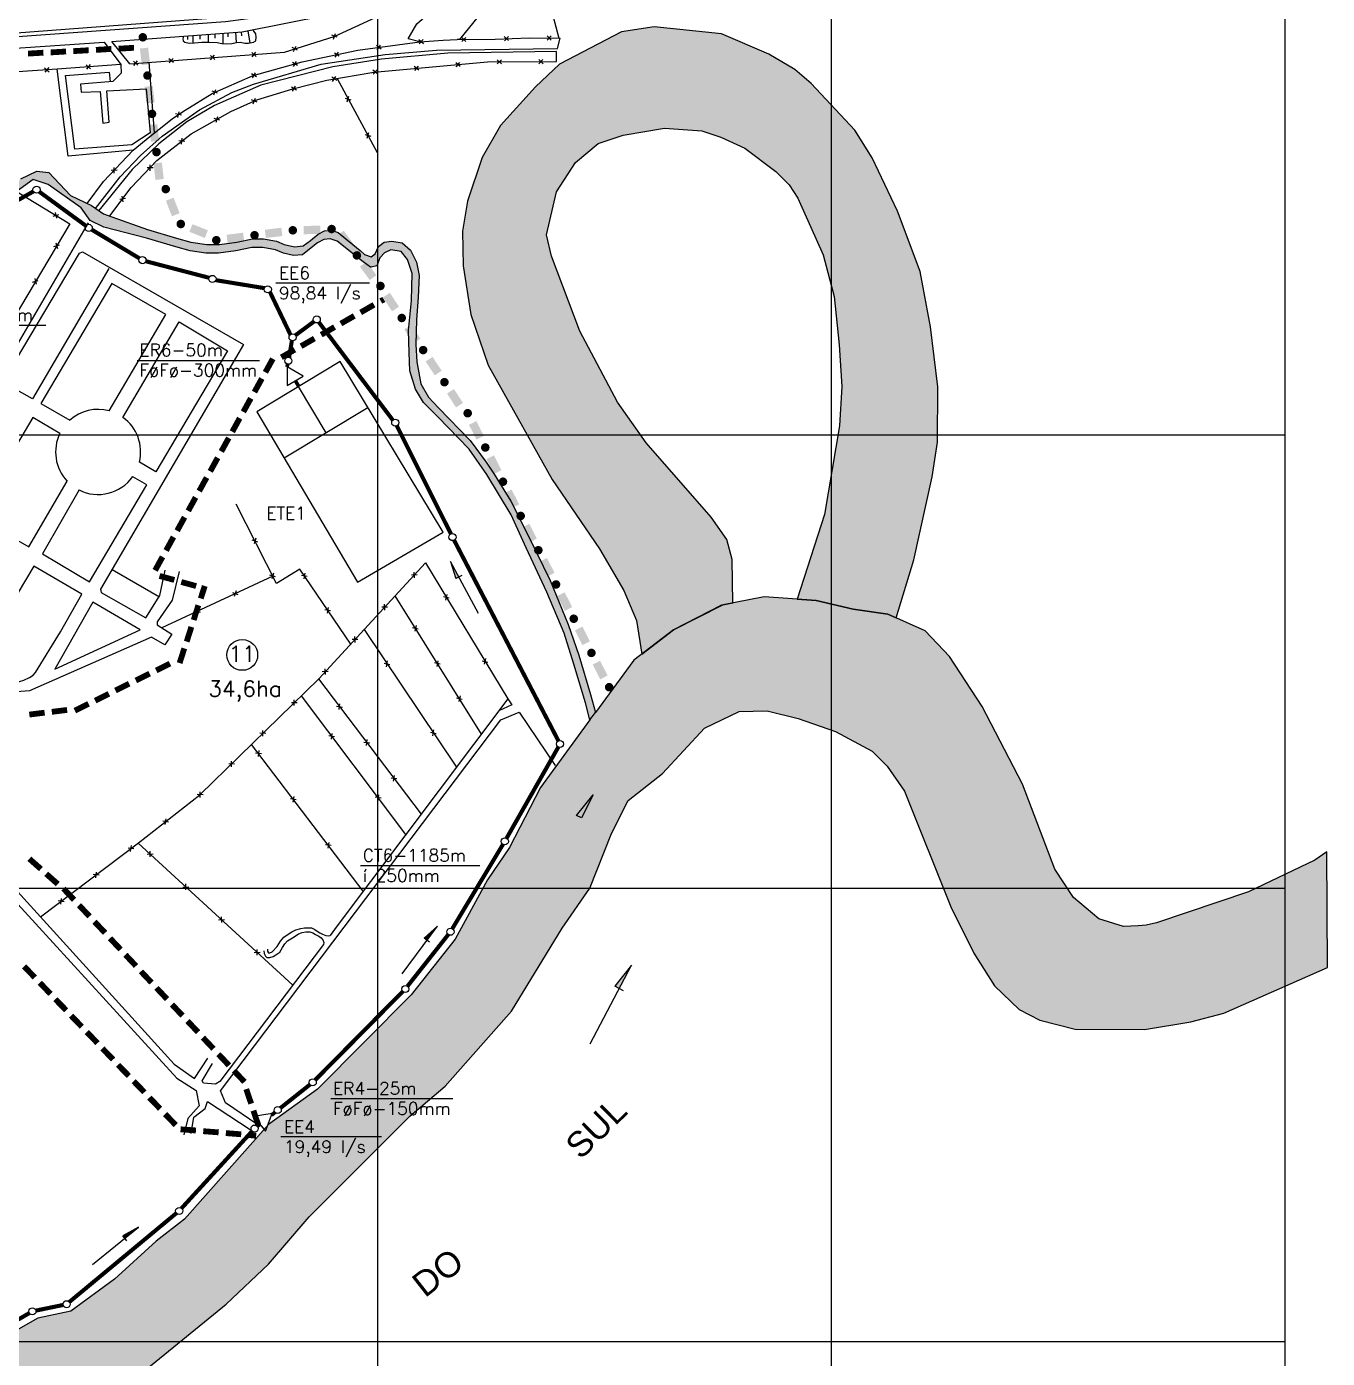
# Model space of a CAD drawing. Extents: x 538220 to 547168, y 7509776 to 7514528.
# Drawn here: x 545613 to 547047, y 7511482 to 7512950 of the extents above; entities that cross this region are included whole.
import ezdxf
from ezdxf.enums import TextEntityAlignment as Align

# ---------------------------------------------------------------- set-up
doc = ezdxf.new("R2010")
doc.units = 0
doc.header["$LTSCALE"] = 50
doc.header["$MEASUREMENT"] = 0
for name, color, linetype in [('ESTACAO', 5, 'CONTINUOUS'), ('HATCH', 4, 'CONTINUOUS'), ('LIMITE', 7, 'CONTINUOUS'), ('LIMITE-BACIA', 3, 'CONTINUOUS'), ('LIMITE-PROJETO', 1, 'CONTINUOUS'), ('MALHA', 9, 'CONTINUOUS'), ('RIO', 4, 'CONTINUOUS'), ('RODOVIA', 1, 'CONTINUOUS'), ('RUA', 7, 'CONTINUOUS'), ('TERRENO', 7, 'CONTINUOUS'), ('TEXTO', 5, 'CONTINUOUS'), ('TEXTO2', 5, 'CONTINUOUS')]:
    doc.layers.add(name, color=color, linetype=linetype)
doc.styles.add('ARIAL', font='ARIAL.TTF')
doc.styles.get("Standard").update_dxf_attribs({"font": 'ROMANSBR.SHX'})

# ---------------------------------------------------------------- blocks, each defined once
blk = doc.blocks.new('G2')
at = {"layer": 'LIMITE-BACIA'}
blk.add_solid([(-8.5, -3.3), (-8.5, 3.1), (8.5, -3.2), (8.5, 3.2)], dxfattribs=at)
blk = doc.blocks.new('R2')
at = {"layer": 'LIMITE-PROJETO', "const_width": 4.67}
blk.add_lwpolyline([(-18.8, 0.2, 1), (-23.5, 0.2, 1)], format="xyb", close=True, dxfattribs=at)
at = {"layer": 'LIMITE-PROJETO'}
blk.add_solid([(9.2, 4.6), (9.2, -4.6), (-9.1, 4.7), (-9.2, -4.4)], dxfattribs=at)
blk = doc.blocks.new('X')
at = {"layer": 'LIMITE'}
for p, q in [((-0.018, -0.018), (0.018, 0.018)), ((0.018, -0.018), (-0.018, 0.018))]:
    blk.add_line(p, q, dxfattribs=at)

msp = doc.modelspace()

# ---------------------------------------------------------------- hatches: boundary and pattern name
at = {"layer": 'HATCH'}
h = msp.add_hatch(color=256, dxfattribs=at)
h.paths.add_polyline_path([(546611.5, 7512453.6), (546617.3, 7512491.7), (546617.3, 7512500), (546507.7, 7512500), (546500, 7512454.6), (546500, 7512313.3), (546524.3, 7512307.5), (546562.4, 7512302.1), (546571.5, 7512298.1), (546591.3, 7512362.1)])
h.paths.add_polyline_path([(546609.4, 7512619), (546598, 7512680.1), (546573.1, 7512746.5), (546545.1, 7512805.2), (546525.9, 7512835.9), (546500, 7512863.5), (546500, 7512664.9), (546503.2, 7512652.4), (546508.8, 7512599), (546511.8, 7512553.1), (546509.3, 7512509.9), (546507.7, 7512500), (546617.3, 7512500), (546617.4, 7512552.7)])
h.paths.add_polyline_path([(546431.1, 7512919.7), (546379, 7512942.2), (546304.7, 7512949.6), (546268.8, 7512944.3), (546200.4, 7512908.6), (546173.9, 7512883.6), (546135.4, 7512841.1), (546115.4, 7512805.5), (546099.1, 7512757.4), (546093.7, 7512724.3), (546094.3, 7512686.2), (546102.8, 7512632.7), (546121.8, 7512576.6), (546164.8, 7512500), (546289.7, 7512500), (546264.3, 7512535.8), (546222.9, 7512614.2), (546191.6, 7512697), (546186.3, 7512720.4), (546197.2, 7512767.7), (546218.2, 7512800.1), (546243.2, 7512821), (546270.6, 7512830.2), (546316.4, 7512838.1), (546357.3, 7512835), (546378.3, 7512828.1), (546404.8, 7512815.8), (546439, 7512790.3), (546453.7, 7512775.4), (546463.3, 7512760.7), (546491.3, 7512698.3), (546500, 7512664.9), (546500, 7512863.5), (546477.8, 7512887.2), (546460.1, 7512902.8)])
h.paths.add_polyline_path([(546367.8, 7512409.2), (546295.9, 7512491.2), (546289.7, 7512500), (546164.8, 7512500), (546192.5, 7512450.5), (546244.5, 7512374.2), (546271.3, 7512328.2), (546285.4, 7512295), (546291.1, 7512257.9), (546326.1, 7512284.9), (546379, 7512312), (546391.4, 7512314.5), (546390.9, 7512362.5), (546385, 7512384.3)])
h = msp.add_hatch(color=256, dxfattribs=at)
h.paths.add_polyline_path([(545039.3, 7512622.6), (545031.2, 7512616.3), (545023.5, 7512606.2), (545013.1, 7512592.3), (545015.7, 7512588.7), (545024.3, 7512598.9), (545038, 7512613.3), (545044.9, 7512621.7), (545052.1, 7512628.9), (545060.3, 7512634.3), (545065.8, 7512638.1), (545069.8, 7512639.6), (545069.1, 7512642.7), (545059, 7512639.4), (545054.8, 7512636.9), (545047.5, 7512630.6)])
h.paths.add_polyline_path([(545223.3, 7512676.5), (545201.9, 7512667.3), (545171.3, 7512658.7), (545094.2, 7512647), (545079.5, 7512644.1), (545080.5, 7512639.9), (545084.2, 7512641.8), (545098.6, 7512644.5), (545117.8, 7512646.4), (545132.3, 7512649.6), (545142.4, 7512651.2), (545161.2, 7512654.2), (545176.2, 7512656), (545192.1, 7512660.8), (545207.7, 7512665.7), (545279.3, 7512692.2), (545291.1, 7512686.1), (545296.6, 7512677.8), (545298.7, 7512662.6), (545296.4, 7512654.7), (545298.9, 7512649.6), (545328.3, 7512634.5), (545342.7, 7512622.2), (545355, 7512616.6), (545375.2, 7512613.1), (545423.7, 7512614.7), (545451.8, 7512620.3), (545480, 7512635.3), (545515.8, 7512672), (545590.7, 7512760.1), (545620.1, 7512781.4), (545636.6, 7512775.9), (545673.3, 7512750.1), (545683.2, 7512736.2), (545698.1, 7512728.7), (545745.2, 7512716.8), (545777.5, 7512707.2), (545793.2, 7512702.9), (545810.6, 7512700.3), (545824.6, 7512700.3), (545843.8, 7512702.9), (545861.2, 7512706.4), (545873.4, 7512706.4), (545887.4, 7512703.8), (545896.1, 7512700.3), (545907.4, 7512697.7), (545917, 7512698.5), (545924.9, 7512704.6), (545933.6, 7512711.6), (545940.6, 7512715.1), (545947.6, 7512716), (545955.4, 7512713.3), (545964.1, 7512706.4), (545972, 7512700.3), (545984.2, 7512690.7), (545992, 7512684.6), (545992.9, 7512684.6), (545999, 7512686.3), (546002.3, 7512694.9), (546007.6, 7512700.7), (546014.7, 7512703.8), (546026, 7512702), (546033, 7512693.3), (546038.2, 7512677.6), (546037.4, 7512648), (546033.9, 7512614.9), (546034.8, 7512590.5), (546035.6, 7512570.4), (546041.7, 7512550.4), (546050.5, 7512535.6), (546066.2, 7512519.9), (546085.6, 7512500), (546095.8, 7512500), (546067, 7512529.5), (546056, 7512541.4), (546047.5, 7512556), (546043.2, 7512580.5), (546042.2, 7512599.3), (546042.9, 7512626.7), (546044.7, 7512651.6), (546045.7, 7512675.6), (546042.7, 7512690.2), (546036.3, 7512703.6), (546026.9, 7512711.6), (546015.6, 7512713.3), (546007.2, 7512712.4), (546000.8, 7512707.5), (545997.3, 7512699.6), (545992.7, 7512696.2), (545985.6, 7512698.9), (545980.9, 7512703), (545972.8, 7512709.9), (545965, 7512716), (545956.3, 7512722.9), (545948.4, 7512725.5), (545941.5, 7512724.7), (545934.5, 7512721.2), (545925.8, 7512714.2), (545917.9, 7512708.1), (545908.3, 7512707.2), (545897, 7512709.9), (545888.3, 7512713.3), (545874.3, 7512716), (545862.1, 7512716), (545844.6, 7512712.5), (545825.5, 7512709.9), (545811.5, 7512709.9), (545794.1, 7512712.5), (545778.4, 7512716.8), (545746.1, 7512726.4), (545706.9, 7512740.4), (545697.7, 7512743.6), (545684.5, 7512752.9), (545661.2, 7512763.8), (545637.6, 7512789.1), (545624.2, 7512790.7), (545606.7, 7512782.1), (545498.2, 7512659.9), (545471.6, 7512636), (545442.6, 7512625), (545397.5, 7512617.9), (545374.6, 7512618.5), (545354.2, 7512622.4), (545326.1, 7512642.6), (545303.1, 7512648.9), (545299.9, 7512662.3), (545303.3, 7512669), (545301.8, 7512683), (545285.2, 7512695.1), (545262.4, 7512692.8)])
for points in [[(546229.2, 7512204.4), (546234.1, 7512185.5), (546240.2, 7512193.8), (546234.6, 7512213.6), (546221.8, 7512257), (546210.1, 7512290.7), (546190.2, 7512339.1), (546166.7, 7512387.4), (546146.8, 7512426.9), (546128.3, 7512456.4), (546119.7, 7512469.9), (546101.9, 7512493.7), (546095.8, 7512500), (546085.6, 7512500), (546101, 7512484.1), (546120.2, 7512456.3), (546147.3, 7512411.8), (546163.8, 7512375.2), (546186.5, 7512326.4), (546205.7, 7512281.1), (546216.1, 7512247.1)], [(546500, 7512454.6), (546492.8, 7512411.9), (546462.5, 7512318.7), (546483.6, 7512317.2), (546500, 7512313.3)], [(546237.6, 7512103), (546219.4, 7512080.1), (546224.7, 7512077.6)], [(546968.7, 7512000), (547000, 7512000), (547000, 7512014.9)]]:
    msp.add_hatch(color=256, dxfattribs=at).paths.add_polyline_path(points)
h = msp.add_hatch(color=256, dxfattribs=at)
h.paths.add_polyline_path([(547046.3, 7512040.1), (547033.1, 7512030.7), (547000, 7512014.9), (547000, 7511891.7), (547047, 7511912.5)])
h.paths.add_polyline_path([(547000, 7512000), (546968.7, 7512000), (546959.9, 7511995.8), (546858.7, 7511961.8), (546847.4, 7511959.1), (546838.3, 7511958.6), (546822.2, 7511957.9), (546795.1, 7511966.1), (546767.3, 7511989.7), (546760.5, 7512000), (546623.7, 7512000), (546632, 7511979.3), (546657.4, 7511928.2), (546680, 7511892.4), (546707.3, 7511866.2), (546730.2, 7511854.3), (546769.1, 7511844.6), (546845.5, 7511844), (546896.4, 7511852.6), (546932.8, 7511862.1), (547000, 7511891.7)])
h.paths.add_polyline_path([(546711, 7512114.8), (546666.6, 7512200.4), (546630.3, 7512255.4), (546603.7, 7512283.7), (546562.4, 7512302.1), (546524.3, 7512307.5), (546500, 7512313.3), (546500, 7512174.4), (546504.6, 7512172.8), (546545.1, 7512150.9), (546561.9, 7512134.6), (546580.8, 7512106.9), (546623.7, 7512000), (546760.5, 7512000), (546746.7, 7512020.8)])
h.paths.add_polyline_path([(546500, 7512313.3), (546483.6, 7512317.2), (546426, 7512321.3), (546380.6, 7512312.3), (546326.1, 7512284.9), (546282.6, 7512251.3), (546240.2, 7512193.8), (546234.1, 7512185.5), (546179.5, 7512111.1), (546145.2, 7512045), (546121, 7512009.2), (546116, 7512000), (546233.7, 7512000), (546233.8, 7512000), (546257.7, 7512060.3), (546276.3, 7512096.7), (546314.2, 7512126.3), (546360.4, 7512176.5), (546398.5, 7512194.7), (546429.4, 7512195.7), (546463.5, 7512187.1), (546500, 7512174.4)])
h.paths.add_polyline_path([(546237.8, 7512103.3), (546224.4, 7512077.6), (546219.5, 7512080.2)], flags=16)
h.paths.add_polyline_path([(546203.5, 7511955.9), (546233.7, 7512000), (546116, 7512000), (546085.5, 7511943.7), (546037, 7511882.2), (546000, 7511845), (546000, 7511767.9), (546058.3, 7511767.9), (546074.6, 7511781.7), (546147.6, 7511864.4)])
h.paths.add_polyline_path([(546000, 7511713.1), (546000, 7511845), (545933.7, 7511778.3), (545879.8, 7511739.3), (545878.5, 7511737.8), (545876.4, 7511732.2), (545875, 7511733.9), (545787, 7511635.1), (545755.9, 7511610.9), (545709.7, 7511568.7), (545661.6, 7511533.6), (545625.2, 7511525.9), (545580, 7511500), (545782.6, 7511500), (545833, 7511541.2), (545879.6, 7511585.3), (545924.5, 7511637.6)])
h.paths.add_polyline_path([(545669.9, 7511412.1), (545682.8, 7511425.7), (545745.5, 7511469.8), (545782.6, 7511500), (545580, 7511500), (545500, 7511454.1), (545500, 7511263), (545509.4, 7511271), (545567.6, 7511328.3)])
h.paths.add_polyline_path([(545471.4, 7511238.7), (545500, 7511263), (545500, 7511454.1), (545457.7, 7511429.9), (545390.2, 7511366.5), (545315.3, 7511306.4), (545257.7, 7511284), (545125.1, 7511252.3), (545075.1, 7511232.5), (545000, 7511198), (545000, 7511033.7), (545062, 7511048.1), (545108, 7511066.8), (545187.6, 7511107.8), (545231, 7511134.6), (545313.3, 7511169.7), (545378.5, 7511180), (545392.8, 7511184.7), (545422.4, 7511202.6)])
h.paths.add_polyline_path([(545340.5, 7511267.9), (545338, 7511264.3), (545332, 7511260.3), (545325.7, 7511257), (545315, 7511253.3), (545302.9, 7511249.8), (545294.1, 7511245.5), (545278.7, 7511238.3), (545255.6, 7511227.5), (545236.8, 7511218.5), (545182.7, 7511188.4), (545137.6, 7511173.7), (545107.9, 7511169), (545094.3, 7511168.1), (545072.9, 7511161.7), (545065.7, 7511159.2), (545060.1, 7511158.6), (545056.8, 7511159.3), (545056.9, 7511164.9), (545057.8, 7511168.9), (545060.7, 7511173.6), (545065.7, 7511178), (545078.4, 7511189.2), (545106, 7511201.2), (545174.5, 7511221.9), (545265.4, 7511243.1), (545284.9, 7511249.5), (545302.1, 7511258.3), (545320.8, 7511269.4), (545337.3, 7511274), (545341.5, 7511272.6)], flags=16)
h.paths.add_polyline_path([(545000, 7511198), (544984.3, 7511190.8), (544910.2, 7511150.6), (544864.2, 7511137), (544820.8, 7511118.3), (544695.6, 7511047.2), (544667.5, 7511035.5), (544601.2, 7511017.8), (544571.4, 7511000), (544825.5, 7511000), (544889.9, 7511027.5), (544993.2, 7511032.1), (545000, 7511033.7)])
h.paths.add_polyline_path([(545946, 7511768.7), (546016.9, 7511768.7), (546016.9, 7511789.7), (545946, 7511789.7)], flags=9)
h.paths.add_polyline_path([(546052.6, 7511810.8), (546113.7, 7511871.1), (546083.7, 7511901.5), (546022.6, 7511841.1)], flags=24)
h.paths.add_polyline_path([(545945.8, 7511745.6), (546044.8, 7511745.6), (546044.8, 7511767.6), (545945.8, 7511767.6)], flags=9)
h.paths.add_polyline_path([(545892.4, 7511701.2), (545962.6, 7511701.2), (545962.6, 7511726.1), (545892.4, 7511726.1)], flags=24)
h.paths.add_polyline_path([(545892, 7511726.7), (545926.5, 7511726.7), (545926.5, 7511747.3), (545892, 7511747.3)], flags=24)
h.paths.add_polyline_path([(545824.6, 7511588.4), (545881.3, 7511632.8), (545854.9, 7511666.4), (545798.3, 7511622)], flags=24)
h.paths.add_polyline_path([(545573.9, 7511376.4), (545722.4, 7511487.7), (545691.5, 7511529), (545542.9, 7511417.7)], flags=9)
h.paths.add_polyline_path([(545406.2, 7511246.8), (545471.8, 7511296.9), (545445.9, 7511330.8), (545380.3, 7511280.7)], flags=24)
h = msp.add_hatch(color=256, dxfattribs=at)
h.paths.add_polyline_path([(546000, 7511767.9), (546000, 7511713.1), (546035.3, 7511748.4), (546058.3, 7511767.9)])
h.paths.add_polyline_path([(545949.9, 7511746.7), (546081.2, 7511746.7), (546081.2, 7511767.4), (545949.9, 7511767.4)], flags=9)

# ---------------------------------------------------------------- linework, layer by layer
at = {"layer": 'ESTACAO'}
for p, q in [((545943.2, 7512501.9), (545912.7, 7512553)), ((545989.3, 7512529.7), (545897.1, 7512474.1)), ((546080.4, 7512360.2), (546086.3, 7512341.4)), ((546111.3, 7512302.7), (546080.4, 7512360.2)), ((546092.7, 7512344.8), (546086.3, 7512341.4)), ((546026.9, 7511905.6), (546065.9, 7511958)), ((546065.9, 7511958), (546051.4, 7511944.7)), ((546057.2, 7511940.4), (546051.4, 7511944.7)), ((545685.7, 7511584.9), (545736.3, 7511626.1)), ((545736.3, 7511626.1), (545719, 7511616.8)), ((545723.6, 7511611.2), (545719, 7511616.8))]:
    msp.add_line(p, q, dxfattribs=at)
for points, const_width in [([(545620.5, 7512768.3), (545601.8, 7512757.7)], 4.5), ([(545678.3, 7512730.4), (545627, 7512767.9)], 4.5), ([(545737.3, 7512694.5), (545684.8, 7512726.1)], 4.5), ([(545814.3, 7512673), (545744.4, 7512691.3)], 4.5), ([(545875.3, 7512661.6), (545821.6, 7512670.4)], 4.5), ([(545903.8, 7512610.4), (545881.3, 7512657.2)], 4.5), ([(545929.8, 7512624.8), (545909.3, 7512609.6)], 4.5), ([(546016.7, 7512516.1), (545935.2, 7512624)], 4.5), ([(545902.4, 7512585.3), (545905.4, 7512603.5)], 4.5), ([(545900.1, 7512574.7), (545900.8, 7512577.7)], 4.05), ([(545912.9, 7512553.4), (545909.3, 7512559.4)], 4.05), ([(546080.8, 7512390.6), (546021.1, 7512509.8)], 4.5), ([(546199.3, 7512162.4), (546084.3, 7512383.6)], 4.5), ([(546142.1, 7512055), (546199.2, 7512155.6)], 4.5), ([(546082.3, 7511955.3), (546138.2, 7512048.3)], 4.5), ([(546032.9, 7511891.9), (546077.9, 7511948.9)], 4.5), ([(545931.3, 7511788.6), (546027.7, 7511886.1)], 4.5), ([(545893, 7511757.7), (545925.5, 7511783.5)], 4.5), ([(545882.9, 7511749.7), (545886.9, 7511752.8)], 4.2), ([(545783.8, 7511647), (545861.7, 7511732.1)], 4.5), ([(545867.3, 7511737.3), (545870.2, 7511739.7)], 4.2), ([(545660.1, 7511543.7), (545778.2, 7511641.7)], 4.5), ([(545623.2, 7511534.2), (545653.3, 7511540.4)], 4.5), ([(545456.6, 7511439), (545616.1, 7511531.5)], 4.5)]:
    msp.add_lwpolyline(points, dxfattribs=dict(at, const_width=const_width))
msp.add_lwpolyline([(545866.9, 7512525.4), (545977.7, 7512337.3), (546072.4, 7512392.5), (545958.5, 7512580.6), (545866.9, 7512525.4)], dxfattribs=at)
for points in [[(545900.1, 7512574.7), (545900.3, 7512554.1), (545918, 7512564.6)], [(545876.4, 7511732.2), (545883.6, 7511751.5), (545863.3, 7511748.1)]]:
    msp.add_lwpolyline(points, close=True, dxfattribs=at)
for centre in [(545623.9, 7512770.2), (545681.5, 7512728.1), (545740.7, 7512692.5), (545817.9, 7512671.8), (545878.9, 7512660.3), (545932.9, 7512627.1), (545906.2, 7512607.3), (545901.6, 7512581.5), (546019.4, 7512513.3), (546082.5, 7512387.1), (546082.5, 7512387.1), (546201.1, 7512159), (546140.2, 7512051.6), (546080.3, 7511951.9), (546030.5, 7511888.8), (546030.5, 7511888.8), (545928.5, 7511785.9), (545889.9, 7511755.3), (545864.3, 7511734.9), (545781.2, 7511644.1), (545657.1, 7511541.2), (545619.4, 7511533.4)]:
    msp.add_circle(centre, 3.89, dxfattribs=at)
for points in [[(546086.3, 7512341.4), (546089.5, 7512343.1), (546080.4, 7512360.2)], [(546051.4, 7511944.7), (546054.3, 7511942.5), (546065.9, 7511958)], [(545719, 7511616.8), (545721.3, 7511614), (545736.3, 7511626.1)]]:
    msp.add_solid(points, dxfattribs=at)
at = {"layer": 'HATCH'}
for p, q in [((546219.4, 7512080.1), (546237.6, 7512103)), ((546237.6, 7512103), (546224.7, 7512077.6)), ((546224.7, 7512077.6), (546219.4, 7512080.1))]:
    msp.add_line(p, q, dxfattribs=at)
msp.add_lwpolyline([(546234.1, 7512185.5), (546240.2, 7512193.8)], dxfattribs=at)
at = {"layer": 'LIMITE', "linetype": 'CONTINUOUS'}
for points in [[(545726.7, 7512909), (545897.4, 7512921.8), (545952.1, 7512939.2), (545998.3, 7512960.6), (546056, 7512993.2), (546168.2, 7513068.7), (546173.4, 7513037.5), (546199.7, 7512937.4)], [(545704.6, 7512741.2), (545728.2, 7512772.6), (545756.7, 7512802.2), (545794.4, 7512831.6), (545838.1, 7512856.3), (545866.9, 7512869.3), (545906.4, 7512881.3), (545944.1, 7512890.9), (545995.9, 7512899.8), (546121, 7512911), (546197, 7512911.5)], [(545955.5, 7512892.9), (545999.6, 7512811.1)], [(545604.5, 7512766.7), (545660.5, 7512732.7), (545376.4, 7512255), (545334.4, 7512202.4), (545300.2, 7512170.4), (545228.4, 7512118.1), (545226.1, 7512128.7), (545199.3, 7512274.7), (545207.1, 7512279.2), (545178.4, 7512430.9)]]:
    msp.add_lwpolyline(points, dxfattribs=at)
at = {"layer": 'LIMITE'}
for points in [[(545679.9, 7512755), (545697.7, 7512779.2), (545730.6, 7512813.7), (545749, 7512828.8), (545764.2, 7512841.1), (545773.8, 7512848.8), (545787.8, 7512857.8), (545817.4, 7512876.4), (545862.9, 7512896.2), (545916.7, 7512911), (545978.1, 7512923.9), (546046.6, 7512933.2), (546072.1, 7512935), (546087.5, 7512935.7), (546129.6, 7512936.3), (546166.9, 7512937.8), (546201.2, 7512937.4)], [(545716.9, 7512908.4), (545646.8, 7512903.1), (545505.2, 7512893.7), (545372.2, 7512884.2), (545334.8, 7512877.4), (545317.4, 7512872.5), (545296.3, 7512864.8), (545272.9, 7512853.5), (545238.4, 7512833.7), (545208.7, 7512812.6), (545191, 7512798.9), (545176.7, 7512786.4)], [(545970.3, 7512269.2), (545914.1, 7512351.7), (545888.6, 7512335.9), (545844, 7512423.5)], [(545628.4, 7511968.2), (545736.4, 7512050), (545804.1, 7512102.8), (545935.1, 7512231), (546052.8, 7512358.6), (546143.6, 7512208.7)], [(545884.4, 7512344.2), (545762, 7512287)], [(546114.4, 7512169.9), (546019.2, 7512322.2)], [(545985, 7512285.1), (546086.9, 7512133.3)], [(545934.8, 7512230.7), (546048, 7512081.7)], [(546031, 7512059.1), (545915.9, 7512212.2)], [(545984.1, 7511996.7), (545861, 7512158.5)], [(545736, 7512049.7), (545906.6, 7511893)]]:
    msp.add_lwpolyline(points, dxfattribs=at)
at = {"layer": 'LIMITE-BACIA'}
for points in [[(546005, 7512644.6), (546001.8, 7512650.2), (546008.5, 7512646.3), (546005.3, 7512651.8)], [(545808, 7512318.5), (545801.9, 7512320.4), (545812.5, 7512332.2), (545806.3, 7512334.2)], [(545866.3, 7511730.2), (545865.8, 7511723.7), (545857.8, 7511731.2), (545857.3, 7511724.7)]]:
    msp.add_solid(points, dxfattribs=at)
at = {"layer": 'LIMITE-PROJETO', "const_width": 4.68}
for points in [[(545950.6, 7512724.9, 1), (545947.9, 7512728.7, 1)], [(546256.3, 7512219.5, 1), (546254.2, 7512223.7, 1)]]:
    msp.add_lwpolyline(points, format="xyb", close=True, dxfattribs=at)
at = {"layer": 'LIMITE-PROJETO'}
msp.add_solid([(545973.4, 7512710.1), (545966, 7512704.8), (545962.6, 7512724.9), (545955.2, 7512719.6)], dxfattribs=at)
at = {"layer": 'MALHA'}
for p, q in [((546000, 7514500), (546000, 7511000)), ((546500, 7514500), (546500, 7511000)), ((547000, 7514500), (547000, 7511000)), ((543000, 7512500), (547000, 7512500)), ((543000, 7512000), (547000, 7512000)), ((543000, 7511500), (547000, 7511500))]:
    msp.add_line(p, q, dxfattribs=at)
at = {"layer": 'RIO', "linetype": 'CONTINUOUS'}
for p, q in [((546304.7, 7512949.6), (546268.8, 7512944.3)), ((546379, 7512942.2), (546304.7, 7512949.6)), ((546268.8, 7512944.3), (546200.4, 7512908.6)), ((546431.1, 7512919.7), (546379, 7512942.2)), ((546460.1, 7512902.8), (546431.1, 7512919.7)), ((546200.4, 7512908.6), (546173.9, 7512883.6)), ((546477.8, 7512887.2), (546460.1, 7512902.8)), ((546173.9, 7512883.6), (546135.4, 7512841.1)), ((546525.9, 7512835.9), (546477.8, 7512887.2)), ((546135.4, 7512841.1), (546115.4, 7512805.5)), ((546270.6, 7512830.2), (546316.4, 7512838.1)), ((546316.4, 7512838.1), (546357.3, 7512835)), ((546357.3, 7512835), (546378.3, 7512828.1)), ((546545.1, 7512805.2), (546525.9, 7512835.9)), ((546218.2, 7512800.1), (546243.2, 7512821)), ((546243.2, 7512821), (546270.6, 7512830.2)), ((546378.3, 7512828.1), (546404.8, 7512815.8)), ((546115.4, 7512805.5), (546099.1, 7512757.4)), ((546404.8, 7512815.8), (546439, 7512790.3)), ((546573.1, 7512746.5), (546545.1, 7512805.2)), ((546197.2, 7512767.7), (546218.2, 7512800.1)), ((546439, 7512790.3), (546453.7, 7512775.4)), ((546453.7, 7512775.4), (546463.3, 7512760.7)), ((546186.3, 7512720.4), (546197.2, 7512767.7)), ((546463.3, 7512760.7), (546491.3, 7512698.3)), ((546099.1, 7512757.4), (546093.7, 7512724.3)), ((546598, 7512680.1), (546573.1, 7512746.5)), ((546093.7, 7512724.3), (546094.3, 7512686.2)), ((546191.6, 7512697), (546186.3, 7512720.4)), ((546094.3, 7512686.2), (546102.8, 7512632.7)), ((546222.9, 7512614.2), (546191.6, 7512697)), ((546491.3, 7512698.3), (546503.2, 7512652.4)), ((546609.4, 7512619), (546598, 7512680.1)), ((546503.2, 7512652.4), (546508.8, 7512599)), ((546102.8, 7512632.7), (546121.8, 7512576.6)), ((546264.3, 7512535.8), (546222.9, 7512614.2)), ((546617.4, 7512552.7), (546609.4, 7512619)), ((546508.8, 7512599), (546511.8, 7512553.1)), ((546121.8, 7512576.6), (546192.5, 7512450.5)), ((546511.8, 7512553.1), (546509.3, 7512509.9)), ((546617.3, 7512491.7), (546617.4, 7512552.7)), ((546295.9, 7512491.2), (546264.3, 7512535.8)), ((546509.3, 7512509.9), (546492.8, 7512411.9)), ((546367.8, 7512409.2), (546295.9, 7512491.2)), ((546611.5, 7512453.6), (546617.3, 7512491.7)), ((546192.5, 7512450.5), (546244.5, 7512374.2)), ((546591.3, 7512362.1), (546611.5, 7512453.6)), ((546385, 7512384.3), (546367.8, 7512409.2)), ((546492.8, 7512411.9), (546462.5, 7512318.7)), ((546390.9, 7512362.5), (546385, 7512384.3)), ((546244.5, 7512374.2), (546271.3, 7512328.2)), ((546391.4, 7512314.5), (546390.9, 7512362.5)), ((546571.5, 7512298.1), (546591.3, 7512362.1)), ((546271.3, 7512328.2), (546285.4, 7512295)), ((546426, 7512321.3), (546379, 7512312)), ((546483.6, 7512317.2), (546426, 7512321.3)), ((546462.5, 7512318.7), (546483.6, 7512317.2)), ((546326.1, 7512284.9), (546380.6, 7512312.3)), ((546379, 7512312), (546326.1, 7512284.9)), ((546380.6, 7512312.3), (546391.4, 7512314.5)), ((546524.3, 7512307.5), (546483.6, 7512317.2)), ((546483.6, 7512317.2), (546524.3, 7512307.5)), ((546562.4, 7512302.1), (546524.3, 7512307.5)), ((546524.3, 7512307.5), (546562.4, 7512302.1)), ((546285.4, 7512295), (546291.1, 7512257.9)), ((546603.7, 7512283.7), (546562.4, 7512302.1)), ((546562.4, 7512302.1), (546571.5, 7512298.1)), ((546326.1, 7512284.9), (546282.6, 7512251.3)), ((546291.1, 7512257.9), (546326.1, 7512284.9)), ((546630.3, 7512255.4), (546603.7, 7512283.7)), ((546282.6, 7512251.3), (546240.2, 7512193.8)), ((546666.6, 7512200.4), (546630.3, 7512255.4)), ((546711, 7512114.8), (546666.6, 7512200.4)), ((546234.1, 7512185.5), (546179.5, 7512111.1)), ((546360.4, 7512176.5), (546398.5, 7512194.7)), ((546398.5, 7512194.7), (546429.4, 7512195.7)), ((546429.4, 7512195.7), (546463.5, 7512187.1)), ((546463.5, 7512187.1), (546504.6, 7512172.8)), ((546314.2, 7512126.3), (546360.4, 7512176.5)), ((546504.6, 7512172.8), (546545.1, 7512150.9)), ((546545.1, 7512150.9), (546561.9, 7512134.6)), ((546561.9, 7512134.6), (546580.8, 7512106.9)), ((546276.3, 7512096.7), (546314.2, 7512126.3)), ((546746.7, 7512020.8), (546711, 7512114.8)), ((546179.5, 7512111.1), (546145.2, 7512045)), ((546580.8, 7512106.9), (546632, 7511979.3)), ((546257.7, 7512060.3), (546276.3, 7512096.7)), ((546233.8, 7512000), (546257.7, 7512060.3)), ((546145.2, 7512045), (546121, 7512009.2)), ((547046.3, 7512040.1), (547033.1, 7512030.7)), ((547047, 7511912.5), (547046.3, 7512040.1)), ((547033.1, 7512030.7), (546959.9, 7511995.8)), ((546121, 7512009.2), (546085.5, 7511943.7)), ((546767.3, 7511989.7), (546746.7, 7512020.8)), ((546203.5, 7511955.9), (546233.8, 7512000)), ((546959.9, 7511995.8), (546858.7, 7511961.8)), ((546795.1, 7511966.1), (546767.3, 7511989.7)), ((546632, 7511979.3), (546657.4, 7511928.2)), ((546822.2, 7511957.9), (546795.1, 7511966.1)), ((546147.6, 7511864.4), (546203.5, 7511955.9)), ((546838.3, 7511958.6), (546822.2, 7511957.9)), ((546847.4, 7511959.1), (546838.3, 7511958.6)), ((546858.7, 7511961.8), (546847.4, 7511959.1)), ((546085.5, 7511943.7), (546037, 7511882.2)), ((546657.4, 7511928.2), (546680, 7511892.4)), ((546932.8, 7511862.1), (547047, 7511912.5)), ((546680, 7511892.4), (546707.3, 7511866.2)), ((546037, 7511882.2), (545933.7, 7511778.3)), ((546074.6, 7511781.7), (546147.6, 7511864.4)), ((546707.3, 7511866.2), (546730.2, 7511854.3)), ((546896.4, 7511852.6), (546932.8, 7511862.1)), ((546730.2, 7511854.3), (546769.1, 7511844.6)), ((546845.5, 7511844), (546896.4, 7511852.6)), ((546769.1, 7511844.6), (546845.5, 7511844)), ((545933.7, 7511778.3), (545879.8, 7511739.3)), ((546035.3, 7511748.4), (546074.6, 7511781.7)), ((545924.5, 7511637.6), (546035.3, 7511748.4)), ((545879.8, 7511739.3), (545787, 7511635.1)), ((545787, 7511635.1), (545755.9, 7511610.9)), ((545879.6, 7511585.3), (545924.5, 7511637.6)), ((545755.9, 7511610.9), (545709.7, 7511568.7)), ((545833, 7511541.2), (545879.6, 7511585.3)), ((545709.7, 7511568.7), (545661.6, 7511533.6)), ((545745.5, 7511469.8), (545833, 7511541.2)), ((545625.2, 7511525.9), (545457.7, 7511429.9)), ((545661.6, 7511533.6), (545625.2, 7511525.9))]:
    msp.add_line(p, q, dxfattribs=at)
for points in [[(545606.7, 7512782.1), (545624.2, 7512790.7), (545637.6, 7512789.1), (545661.2, 7512763.8), (545684.5, 7512752.9), (545697.7, 7512743.6), (545706.9, 7512740.4), (545746.1, 7512726.4), (545778.4, 7512716.8), (545778.4, 7512716.8), (545794.1, 7512712.5), (545811.5, 7512709.9), (545825.5, 7512709.9), (545844.6, 7512712.5), (545862.1, 7512716), (545862.1, 7512716), (545874.3, 7512716), (545888.3, 7512713.3), (545897, 7512709.9), (545908.3, 7512707.2), (545917.9, 7512708.1), (545917.9, 7512708.1), (545925.8, 7512714.2), (545934.5, 7512721.2), (545941.5, 7512724.7), (545941.5, 7512724.7), (545948.4, 7512725.5), (545956.3, 7512722.9), (545965, 7512716), (545972.8, 7512709.9), (545980.9, 7512703), (545985.6, 7512698.9), (545992.7, 7512696.2), (545997.3, 7512699.6), (546000.8, 7512707.5), (546007.2, 7512712.4), (546015.6, 7512713.3), (546026.9, 7512711.6), (546036.3, 7512703.6), (546042.7, 7512690.2), (546042.7, 7512690.2), (546045.7, 7512675.6), (546044.7, 7512651.6), (546042.9, 7512626.7), (546042.2, 7512599.3), (546043.2, 7512580.5), (546047.5, 7512556), (546056, 7512541.4), (546067, 7512529.5), (546101.9, 7512493.7), (546119.7, 7512469.9), (546128.3, 7512456.4), (546146.8, 7512426.9), (546166.7, 7512387.4), (546190.2, 7512339.1), (546210.1, 7512290.7), (546221.8, 7512257), (546234.6, 7512213.6), (546240.2, 7512193.8)], [(546234.1, 7512185.5), (546229.2, 7512204.4), (546216.1, 7512247.1), (546205.7, 7512281.1), (546186.5, 7512326.4), (546163.8, 7512375.2), (546147.3, 7512411.8), (546120.2, 7512456.3), (546120.2, 7512456.3), (546101, 7512484.1), (546066.2, 7512519.9), (546050.5, 7512535.6), (546041.7, 7512550.4), (546041.7, 7512550.4), (546035.6, 7512570.4), (546034.8, 7512590.5), (546033.9, 7512614.9), (546037.4, 7512648), (546038.2, 7512677.6), (546038.2, 7512677.6), (546033, 7512693.3), (546026, 7512702), (546014.7, 7512703.8), (546007.6, 7512700.7), (546002.3, 7512694.9), (545999, 7512686.3), (545992.9, 7512684.6), (545992, 7512684.6), (545984.2, 7512690.7), (545972, 7512700.3), (545964.1, 7512706.4), (545955.4, 7512713.3), (545947.6, 7512716), (545940.6, 7512715.1), (545940.6, 7512715.1), (545933.6, 7512711.6), (545924.9, 7512704.6), (545917, 7512698.5), (545917, 7512698.5), (545907.4, 7512697.7), (545896.1, 7512700.3), (545887.4, 7512703.8), (545873.4, 7512706.4), (545861.2, 7512706.4), (545861.2, 7512706.4), (545843.8, 7512702.9), (545824.6, 7512700.3), (545810.6, 7512700.3), (545793.2, 7512702.9), (545777.5, 7512707.2), (545777.5, 7512707.2), (545745.2, 7512716.8), (545698.1, 7512728.7), (545683.2, 7512736.2), (545673.3, 7512750.1), (545636.6, 7512775.9), (545620.1, 7512781.4), (545590.7, 7512760.1)]]:
    msp.add_lwpolyline(points, dxfattribs=at)
at = {"layer": 'RODOVIA', "linetype": 'CONTINUOUS'}
for points in [[(545368.9, 7512922.1), (545832.2, 7512955.8), (545893.4, 7512963.8), (545925.5, 7512973.1), (545962.2, 7512984.5), (545984.2, 7512993.4), (546008, 7513004.6), (546080.9, 7513052.6), (546563, 7513380.7), (546556.9, 7513389.3), (546004.8, 7513015.9), (545978.3, 7513000.1), (545964.2, 7512992), (545939.3, 7512981.7), (545905.5, 7512971.8), (545883.2, 7512966), (545859.9, 7512962.2), (545358.3, 7512924.3)], [(545706.8, 7512933.7), (545850.8, 7512944.2), (545945.1, 7512963), (545975.8, 7512976.7), (545999.1, 7512987.5), (546015.9, 7512997.6), (546050.8, 7513018.6), (546088.1, 7513043.4), (546111.4, 7513059.4), (546220.9, 7513135), (546321.1, 7513204.1), (546461.4, 7513299.8), (546508.6, 7513331.4)], [(545065.4, 7512730.6), (545179.9, 7512830.8), (545231.9, 7512867.4), (545266.4, 7512884.4), (545294.9, 7512894.7), (545356.5, 7512909.8), (545698.4, 7512932.9), (545716.9, 7512908.4), (545717.3, 7512898.7), (545708, 7512889.5), (545672.4, 7512886.7), (545673.1, 7512877.9), (545694.1, 7512878.3), (545697.2, 7512843.7), (545704.1, 7512844.5), (545701.5, 7512879.3), (545744.8, 7512881.4), (545749.2, 7512833)]]:
    msp.add_lwpolyline(points, dxfattribs=at)
at = {"layer": 'RUA', "linetype": 'CONTINUOUS'}
for points in [[(546046.6, 7512933.2), (546033.5, 7512936.4), (546043.1, 7512953.1), (546057.5, 7512965.6), (546070.7, 7512971.3), (546103.8, 7512978.3), (546110.1, 7512974.4), (546110.9, 7512961.3), (546090.1, 7512935.8)], [(545689.1, 7512749.6), (545716.1, 7512784.4), (545738.4, 7512807.7), (545762.5, 7512829.1), (545803.5, 7512858.1), (545839.2, 7512877.3), (545863.1, 7512886.5), (545937.7, 7512908.5), (546008.3, 7512919.2), (546064.7, 7512924.2), (546198.3, 7512926), (546201.2, 7512937.4)], [(546090.1, 7512935.8), (546087.5, 7512935.7)], [(546197, 7512911.5), (546197.1, 7512922.7), (546077.4, 7512920.6), (546004.1, 7512914.2), (545950.6, 7512905.7), (545871.1, 7512885.5), (545820, 7512863), (545789.7, 7512844.9), (545758.7, 7512820.7), (545729.2, 7512792.5), (545692.7, 7512747.1)], [(545726.7, 7512909), (545706.8, 7512933.7)], [(545753.9, 7512832.8), (545748.2, 7512910.7)], [(545730.6, 7512813.7), (545658.9, 7512807), (545646.8, 7512903.1)], [(545749.2, 7512833), (545729.1, 7512819.8), (545666.1, 7512814.8), (545655.9, 7512896.2), (545704.1, 7512899.9), (545705.1, 7512889.3)], [(545367.7, 7512450), (545130.2, 7512426), (545208.1, 7512096.9), (545241.9, 7512107.9), (545248.1, 7512101.5), (545299.1, 7512130.6), (545305.1, 7512136.4), (545307.5, 7512144.9), (545332, 7512168.9), (545366.7, 7512211.4), (545431.5, 7512305.9), (545681.4, 7512733.6)], [(545703.8, 7512683.1), (545619.6, 7512539.4), (545586.6, 7512558.1), (545671.2, 7512700.1), (545674.6, 7512701.8), (545852.2, 7512599.6), (545694.3, 7512329.7), (545695.1, 7512326.1), (545744.3, 7512297.9), (545760, 7512322.8), (545765.9, 7512350.7)], [(545704.1, 7512526.3), (545766.3, 7512632.4), (545706.9, 7512666.6), (545628.6, 7512534.4), (545660.7, 7512516)], [(545719.2, 7512519.1), (545781, 7512624.3), (545834.3, 7512592.4), (545755.3, 7512459)], [(545649.7, 7512501.5), (545619.8, 7512519.1), (545555.7, 7512410.7), (545615.4, 7512376.4), (545657.6, 7512448.9)], [(545755.3, 7512459), (545737.4, 7512469.8)], [(545670.8, 7512439.1), (545630.4, 7512368.7), (545682.3, 7512337.6), (545745.7, 7512444.8), (545730, 7512453.7)], [(545781.1, 7512349.3), (545773.4, 7512317.7), (545757.1, 7512293.8), (545757, 7512290.3), (545773, 7512279.9), (545765.2, 7512268.3), (545750.7, 7512276.9), (545616.1, 7512217.7), (545534, 7512211.2), (545503.2, 7512156.9), (545502.4, 7512151.7), (545502.6, 7512146.1), (545504.1, 7512137.9), (545507, 7512129), (545511.9, 7512118.7), (545550.3, 7512043.8), (545602.9, 7511996.3), (545775.7, 7511805.8), (545798.1, 7511790), (545812.7, 7511812.6)], [(545707.4, 7512351.4), (545759.4, 7512321.2)], [(545867.8, 7511739.2), (545832.2, 7511763.4), (545826.7, 7511776.5), (546135.7, 7512185.6), (546156.1, 7512193.9), (546195.6, 7512135.1)], [(545583.6, 7512003.5), (545778.5, 7511790.4), (545800.1, 7511776.8), (545803.2, 7511760.1), (545790.6, 7511746.1), (545786.3, 7511728)], [(545940.4, 7511937.7), (545826, 7511786.7), (545821.3, 7511783.8), (545808, 7511785.1), (545806.5, 7511787.4), (545818, 7511806.7)], [(545794.3, 7511729.5), (545797.3, 7511747.5), (545809.7, 7511757.2), (545812.3, 7511764.8), (545859.5, 7511734)]]:
    msp.add_lwpolyline(points, dxfattribs=at)
for points in [[(545620.8, 7512355.2), (545567.7, 7512266.1), (545542.7, 7512224.3), (545605.1, 7512227.8), (545609.8, 7512229.2), (545616.1, 7512232.2), (545620.2, 7512235), (545622.7, 7512237.9), (545650.5, 7512282.6), (545673.9, 7512324.3)], [(545738.3, 7512284.7), (545686, 7512315.5), (545644.1, 7512241.5)]]:
    msp.add_lwpolyline(points, close=True, dxfattribs=at)
at = {"layer": 'RUA'}
for points in [[(546143.6, 7512208.7), (545954.3, 7511957), (545947.6, 7511947.8)], [(546143.6, 7512208.7), (546147.9, 7512202.1), (546133.7, 7512195.5)], [(545874.7, 7511930.9), (545874.8, 7511928), (545876.2, 7511925.1), (545877.9, 7511923.6), (545881.2, 7511923.6), (545884.8, 7511924.5), (545887.7, 7511926.6), (545892, 7511929.6), (545895.1, 7511934.4), (545897.8, 7511938.5), (545900.6, 7511941.9), (545904.1, 7511944.2), (545908.1, 7511946.5), (545912.6, 7511949.5), (545916.6, 7511951), (545920.7, 7511951.7), (545925.3, 7511951.7), (545928.4, 7511950.7), (545931.6, 7511949), (545935.1, 7511947.2), (545937.6, 7511945.3), (545939.7, 7511942.9), (545940.6, 7511940.2), (545940.4, 7511937.7)], [(545878.5, 7511932.8), (545878.5, 7511930.5), (545879.5, 7511928.8), (545881, 7511928.6), (545883.7, 7511929.7), (545889.2, 7511935.8), (545892.9, 7511941.6), (545896.6, 7511945.8), (545901.2, 7511949.2), (545905.3, 7511951.7), (545909.9, 7511954), (545915.3, 7511955.4), (545919.2, 7511956.2), (545922.8, 7511956.4), (545927.1, 7511956.1), (545930.9, 7511954.4), (545933.4, 7511952.4), (545936.3, 7511950.7), (545939.2, 7511949.3), (545942.8, 7511947.9), (545945.7, 7511947.5), (545947.6, 7511947.8)]]:
    msp.add_lwpolyline(points, dxfattribs=at)
for start, end in [(74.9014, 131.6779), (346.1765, 54.3629), (154.0825, 223.0863), (243.3277, 324.4734)]:
    msp.add_arc((545691.8, 7512481), 46.9, start, end, dxfattribs=at)
at = {"layer": 'TERRENO'}
for points in [[(545785.9, 7512939.5), (545785.1, 7512936.5), (545785.7, 7512934.3), (545787.5, 7512932.7), (545792.2, 7512931.7), (545798, 7512932.2), (545806.3, 7512932.7), (545814.3, 7512932.8), (545823.1, 7512932.4), (545828.2, 7512931.4), (545833.8, 7512930.9), (545839.4, 7512931.2), (545844.3, 7512932.6), (545848.8, 7512932.9), (545853.4, 7512931.8), (545857.7, 7512931.6), (545863.1, 7512932.8), (545865.7, 7512934.2), (545865.9, 7512938.4), (545865.6, 7512942.2), (545864, 7512944.5), (545862.6, 7512946.6)], [(545790.7, 7512935.7), (545790.8, 7512939.9)], [(545796.4, 7512940.3), (545796.3, 7512932.1)], [(545804.5, 7512936.3), (545804.3, 7512940.8)], [(545813.2, 7512941.5), (545813, 7512932.8)], [(545821, 7512937.3), (545820.9, 7512942)], [(545829.3, 7512942.7), (545829.2, 7512931.3)], [(545835.3, 7512938.8), (545835.1, 7512943.1)], [(545843.1, 7512943.7), (545844, 7512932.5)], [(545850.3, 7512940), (545849.9, 7512944.2)], [(545857, 7512945.5), (545859.2, 7512931.9)]]:
    msp.add_lwpolyline(points, dxfattribs=at)
at = {"layer": 'TEXTO'}
for p, q in [((545887.6, 7512667.3), (545990.9, 7512667.3)), ((545503.7, 7512620.8), (545634.3, 7512620.8)), ((545735, 7512582), (545869.7, 7512582)), ((545981.1, 7512024.9), (546112.6, 7512024.9)), ((545948.3, 7511767.9), (546083, 7511767.9)), ((545893.1, 7511726), (546004.3, 7511726))]:
    msp.add_line(p, q, dxfattribs=at)
at = {"layer": 'TEXTO', "color": 4}
for p, q in [((546234.4, 7511828.2), (546279.7, 7511915.1)), ((546279.7, 7511915.1), (546261.4, 7511892)), ((546271.1, 7511886.9), (546261.4, 7511892))]:
    msp.add_line(p, q, dxfattribs=at)
msp.add_solid([(546261.4, 7511892), (546266.2, 7511889.4), (546279.7, 7511915.1)], dxfattribs=at)
at = {"layer": 'TEXTO2'}
msp.add_circle((545850.7, 7512257.2), 17, dxfattribs=at)

# ---------------------------------------------------------------- block references
at = {"layer": 'LIMITE', "xscale": 127.2121291432586, "yscale": 127.2121291432586, "zscale": 127.2121291432586}
for p, rotation in [((545952.5, 7512939.3), 24.82308026443582), ((546048, 7512933.3), 4.154097001506313), ((546095, 7512935.8), 0.8491392496617792), ((546142, 7512936.8), 2.274661919032966), ((546189.1, 7512937.5), 359.2581785166454), ((545863.7, 7512919.3), 4.290384297212156), ((545908.8, 7512925.5), 17.5835582656867), ((545955, 7512919.1), 11.84684246397341), ((546001.3, 7512927.1), 7.674836130156074), ((545635.3, 7512902.3), 183.7989070192618), ((545681, 7512905.7), 184.3074802370852), ((545733.3, 7512909.7), 4.290384297212156), ((545772.3, 7512912.5), 4.290384297212156), ((545818, 7512915.9), 4.290384297212156), ((545909, 7512908.9), 15.44541853533243), ((546042.9, 7512904), 5.119913377454623), ((546088.5, 7512908.1), 5.119913377454623), ((546134.2, 7512911.1), 0.3570796178564134), ((546180, 7512911.4), 0.3570796178564134), ((545863.6, 7512896.4), 15.44541853533243), ((545952.2, 7512892.3), 9.772318796387488), ((545997.3, 7512900), 5.119913377454623), ((545820.5, 7512877.7), 23.51263913733027), ((545907.7, 7512881.6), 14.34634274219785), ((545864, 7512868), 24.26143405652535), ((545967.4, 7512870.3), 298.3096976454437), ((545780.4, 7512853), 32.85340173743712), ((545822.9, 7512847.8), 29.53913294016347), ((545989.5, 7512830.1), 298.3096976454437), ((545784.1, 7512823.6), 37.91763554761288), ((545709.5, 7512791.5), 46.35131067847453), ((545749.1, 7512794.3), 46.09830786172654), ((545718.8, 7512760), 53.09027817214759), ((545645.5, 7512741.9), 328.7694897050674), ((545646.1, 7512708.5), 239.2555120506486), ((545622.7, 7512669.1), 239.2555120506486), ((545864.8, 7512382.7), 116.9988453619259), ((545884.2, 7512344.2), 116.9988453619259), ((545919.2, 7512344.2), 124.277992442277), ((546040.5, 7512345.3), 47.33145382259426), ((545842.9, 7512324.8), 205.0325537511889), ((546075.8, 7512320.8), 301.2032165435033), ((545801.4, 7512305.4), 205.0325537511889), ((545945, 7512306.4), 124.277992442277), ((546007.8, 7512309.8), 47.33145382259426), ((546041.6, 7512286.4), 122.0337465634935), ((545975, 7512274.2), 47.33145382259426), ((546010.3, 7512247.4), 303.8785688504332), ((546065.8, 7512247.6), 122.0337465634935), ((546118.5, 7512250), 301.2032165435033), ((545942.2, 7512238.7), 47.33145382259426), ((545908.1, 7512204.5), 44.38379412077622), ((545958, 7512200.1), 307.2355207706132), ((546090.1, 7512208.8), 122.0337465634935), ((545873.5, 7512170.7), 44.38379412077622), ((545949.2, 7512167.5), 126.9334945061849), ((546061.3, 7512171.3), 303.8785688504332), ((545988, 7512160.6), 307.2355207706132), ((545868.6, 7512148.5), 127.2535109605324), ((545839, 7512136.9), 44.38379412077622), ((546018, 7512121.2), 307.2355207706132), ((545804.4, 7512103.1), 44.38379412077622), ((545907.1, 7512097.9), 127.2535109605324), ((546000.5, 7512099.7), 126.9334945061849), ((545766.3, 7512073.3), 37.91360622957706), ((545728.1, 7512043.7), 37.13738994688165), ((545749.2, 7512037.6), 317.4455095196035), ((545945.6, 7512047.3), 127.2535109605324), ((545689.6, 7512014.6), 37.13738994688165), ((545788.5, 7512001.4), 317.4455095196035), ((545651, 7511985.4), 37.13738994688165), ((545827.9, 7511965.3), 317.4455095196035), ((545867.2, 7511929.2), 317.4455095196035)]:
    msp.add_blockref('X', p, dxfattribs=dict(at, rotation=rotation))
at = {"layer": 'LIMITE-PROJETO'}
for name, p, rotation in [('R2', (545743.4, 7512917.2), 276.7931350202317), ('G2', (545623, 7512920.7), 183.1317876937918), ('G2', (545648, 7512922), 183.1317876937918), ('G2', (545672.9, 7512923.4), 183.1317876937918), ('G2', (545697.9, 7512924.8), 183.1317876937918), ('G2', (545722.9, 7512926.1), 183.1317876937918), ('R2', (545748.5, 7512875), 276.7931350202317), ('R2', (545753.5, 7512832.8), 276.7931350202317), ('R2', (545758.5, 7512790.6), 276.7931350202317), ('R2', (545774, 7512751.1), 291.6868522598421), ('R2', (545802.6, 7512724.5), 338.7714751750194), ('R2', (545885.3, 7512722.5), 7.417576903357299), ('R2', (545927.6, 7512725.7), 1.310666640247733), ('R2', (545843.1, 7512717), 7.417576903357299), ('R2', (545989.5, 7512680.6), 306.447605684661), ('R2', (546014.6, 7512646.3), 303.6573023395551), ('G2', (545988.6, 7512639.1), 29.55789002123274), ('G2', (545966.8, 7512626.8), 29.55789002123274), ('R2', (546038.1, 7512611), 303.6573023395551), ('G2', (545945.1, 7512614.5), 29.55789002123274), ('G2', (545901.2, 7512589.6), 29.55789002123274), ('G2', (545922.9, 7512601.9), 29.55789002123274), ('R2', (546061.7, 7512575.6), 303.6573023395551), ('G2', (545880.3, 7512576.3), 60.87752550273072), ('G2', (545868.2, 7512554.5), 60.87752550273072), ('R2', (546085.2, 7512540.2), 303.6573023395551), ('G2', (545856, 7512532.7), 60.87752550273072), ('R2', (546108.8, 7512504.8), 297.3040989861947), ('G2', (545843.8, 7512510.8), 60.87752550273072), ('G2', (545831.7, 7512489), 60.87752550273072), ('R2', (546128.2, 7512467), 297.3040989861947), ('G2', (545819.5, 7512467.1), 60.87752550273072), ('G2', (545807.3, 7512445.3), 60.87752550273072), ('R2', (546147.7, 7512429.3), 297.3040989861947), ('G2', (545795.2, 7512423.5), 60.87752550273072), ('G2', (545783, 7512401.6), 60.87752550273072), ('R2', (546167.2, 7512391.5), 297.3040989861947), ('G2', (545770.8, 7512379.8), 60.87752550273072), ('R2', (546186.7, 7512353.8), 297.3040989861947), ('G2', (545758.7, 7512357.9), 60.87752550273072), ('G2', (545767.7, 7512342), 164.4018636785711), ('G2', (545791.7, 7512335.3), 164.4018636785711), ('R2', (546206.2, 7512316), 297.3040989861947), ('G2', (545799.7, 7512303.8), 71.91655708961122), ('R2', (546225.7, 7512278.2), 297.3040989861947), ('G2', (545792, 7512280), 71.91655708961122), ('G2', (545784.2, 7512256.3), 71.91655708961122), ('R2', (546245.2, 7512240.5), 297.3040989861947), ('G2', (545763.4, 7512243.9), 26.3155836209519), ('G2', (545741, 7512232.8), 26.3155836209519), ('G2', (545696.1, 7512210.6), 26.3155836209519), ('G2', (545718.5, 7512221.7), 26.3155836209519), ('G2', (545673.7, 7512199.5), 26.3155836209519), ('G2', (545624.4, 7512192.5), 6.798423512402501), ('G2', (545649.2, 7512195.5), 6.798423512402501), ('G2', (545622.4, 7512026.8), 318.1795391147674), ('G2', (545641, 7512010.2), 318.1795391147674), ('G2', (545659.5, 7511993.4), 313.0947693983669), ('G2', (545676.6, 7511975.1), 313.0947693983669), ('G2', (545693.7, 7511956.9), 313.0947693983669), ('G2', (545710.8, 7511938.6), 313.0947693983669), ('G2', (545727.8, 7511920.4), 313.0947693983669), ('G2', (545616.1, 7511907.6), 133.6543134621219), ('G2', (545744.9, 7511902.1), 313.0947693983669), ('G2', (545633.4, 7511889.5), 133.6543134621219), ('G2', (545762, 7511883.9), 313.0947693983669), ('G2', (545650.6, 7511871.4), 133.6543134621219), ('G2', (545779.1, 7511865.6), 313.0947693983669), ('G2', (545667.9, 7511853.3), 133.6543134621219), ('G2', (545796.2, 7511847.4), 313.0947693983669), ('G2', (545685.2, 7511835.2), 133.6543134621219), ('G2', (545813.2, 7511829.1), 313.0947693983669), ('G2', (545702.4, 7511817.1), 133.6543134621219), ('G2', (545830.3, 7511810.8), 313.0947693983669), ('G2', (545719.7, 7511799), 133.6543134621219), ('G2', (545736.9, 7511781), 133.6543134621219), ('G2', (545847.4, 7511792.6), 313.0947693983669), ('G2', (545857.9, 7511770.4), 288.4027459039114), ('G2', (545754.2, 7511762.9), 133.6543134621219), ('G2', (545771.5, 7511744.8), 133.6543134621219), ('G2', (545865.8, 7511746.7), 288.4027459039114), ('G2', (545791.2, 7511733.4), 175.2254160231455), ('G2', (545816.2, 7511731.3), 175.2254160231455), ('G2', (545841.1, 7511729.2), 175.2254160231454)]:
    msp.add_blockref(name, p, dxfattribs=dict(at, rotation=rotation))

# ---------------------------------------------------------------- texts
at = {"layer": 'TEXTO'}
for s, p in [('EE6', (545891.2, 7512671.5)), ('98,84 l/s', (545891.2, 7512649.3)), ('CT5-1045m', (545506.2, 7512625.3)), ('ER6-50m', (545737.4, 7512586.5)), ('F%%248F%%248-300mm', (545737.4, 7512564.3)), ('ETE1', (545877.2, 7512406.6)), ('CT6-1185m', (545983.6, 7512029.4)), ('%%237 250mm', (545983.6, 7512007.1)), ('ER4-25m', (545950.8, 7511772.4)), ('F%%248F%%248-150mm', (545950.8, 7511750.2)), ('EE4', (545896.7, 7511730.1)), ('19,49 l/s', (545896.7, 7511708))]:
    msp.add_text(s, height=13.75, dxfattribs=at).set_placement(p)
at = {"layer": 'TEXTO', "color": 4, "style": 'ARIAL'}
for s, rotation, p in [('SUL', 44.6453, (546223.8, 7511699.7)), ('DO', 38.1033, (546052.1, 7511547.6))]:
    msp.add_text(s, height=27.5, rotation=rotation, dxfattribs=at).set_placement(p)
at = {"layer": 'TEXTO2'}
msp.add_text('11', height=17.5, dxfattribs=at).set_placement((545850.6, 7512249.7), align=Align.CENTER)
msp.add_text('34,6ha', height=17.5, dxfattribs=at).set_placement((545813.4, 7512211.2))

doc.saveas('drawing.dxf')
